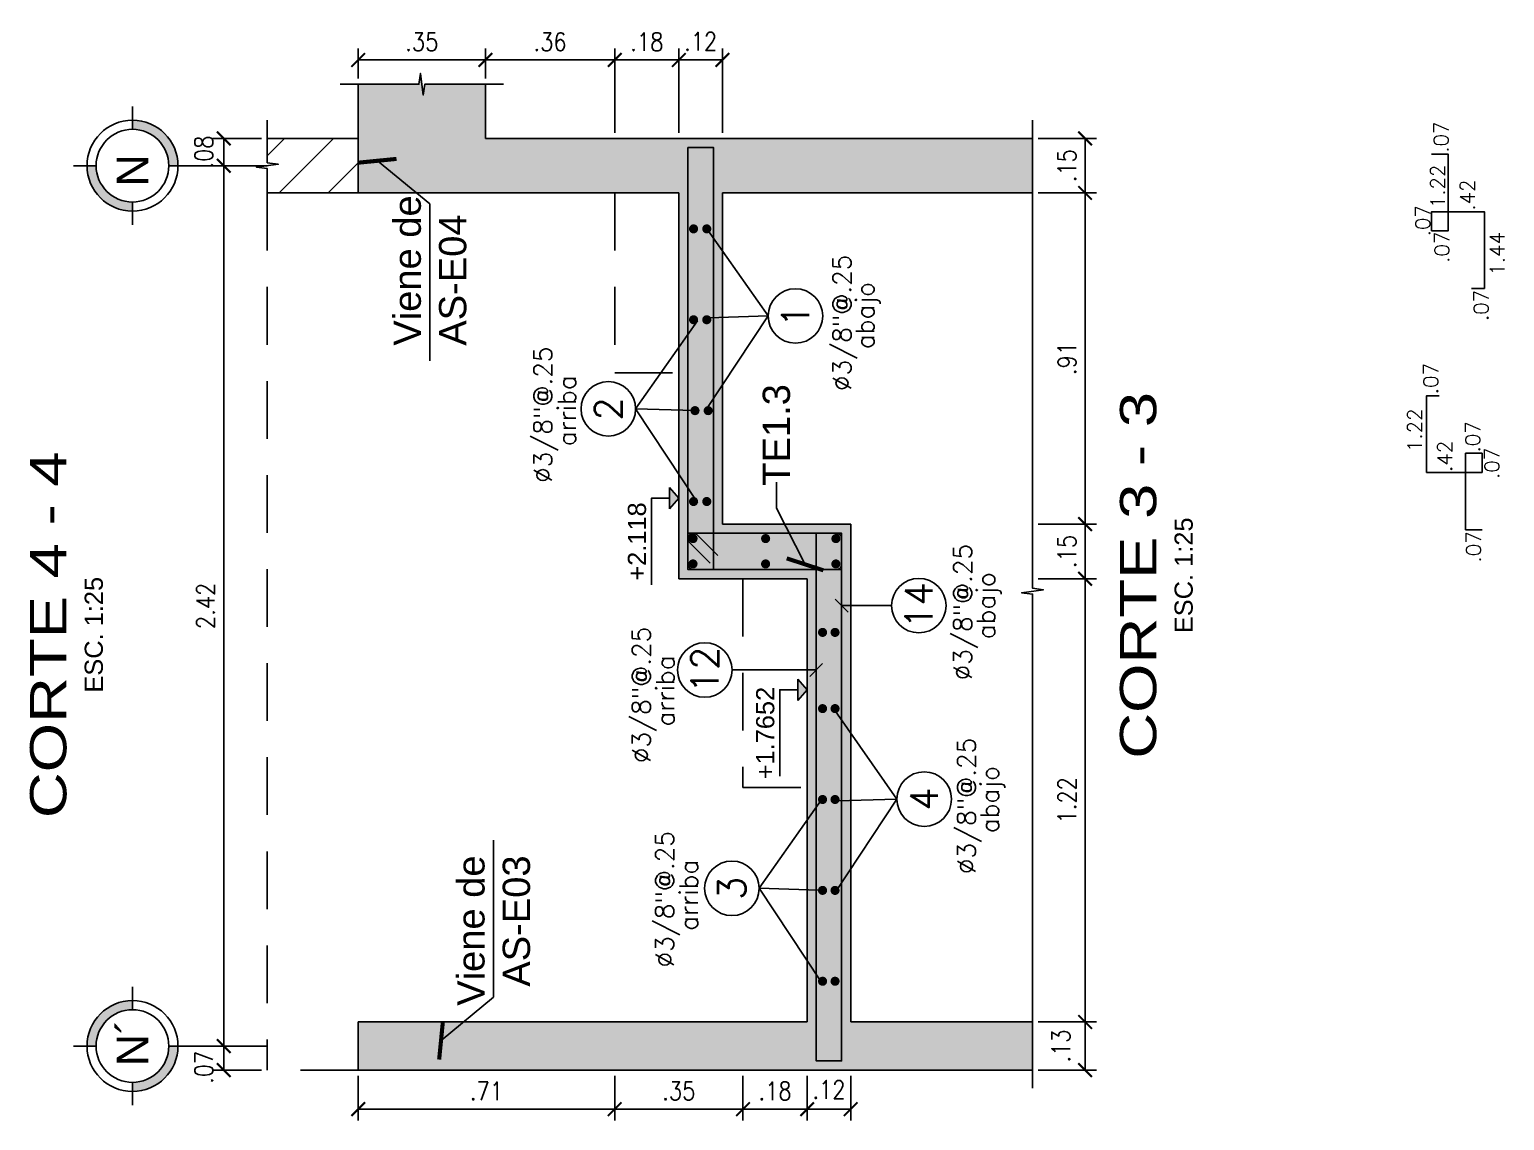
# Model space of a CAD drawing. Header units: millimetres. Extents: x -0.4 to 53.2, y 4.5 to 34.5.
# Drawn here: x 5.461 to 9.518, y 30.672 to 33.673 of the extents above; entities that cross this region are included whole.
import ezdxf
from ezdxf.enums import TextEntityAlignment as Align

# ---------------------------------------------------------------- set-up
doc = ezdxf.new("R2010")
doc.units = ezdxf.units.MM
doc.header["$LTSCALE"] = 0.05
doc.linetypes.add('DASHDOT2', pattern=[12.7, 6.35, -3.175, 0, -3.175])
doc.linetypes.add('HIDDEN2', pattern=[4.7625, 3.175, -1.5875])
for name, color, linetype in [('ACHURADO', 1, 'Continuous'), ('ACOTADO', 2, 'Continuous'), ('CANT_INVIS', 2, 'HIDDEN2'), ('CONT_CORTE', 4, 'Continuous'), ('EJES', 1, 'DASHDOT2'), ('TEXTO_REFUERZO', 3, 'Continuous'), ('TITULOS', 1, 'Continuous'), ('TXT_IND', 2, 'Continuous')]:
    doc.layers.add(name, color=color, linetype=linetype)
doc.styles.add('ACOTAMIENTOS', font='romans.shx', dxfattribs={"width": 0.85})
doc.styles.add('ARIAL', font='arial.ttf')
doc.styles.get("Standard").update_dxf_attribs({"font": 'romans.shx'})
doc.dimstyles.new('ACOTA_25', dxfattribs={"dimscale": 0.025, "dimtxt": 2, "dimasz": 1.5, "dimexe": 1.25, "dimexo": 0.625, "dimgap": 1, "dimtad": 1, "dimzin": 4, "dimdsep": 46, "dimtxsty": 'ACOTAMIENTOS', "dimblk1": 'ARCHTICK', "dimblk2": 'ARCHTICK', "dimsah": 1, "dimcen": 1.5, "dimclrd": 1, "dimclre": 1, "dimclrt": 256, "dimadec": 0, "dimazin": 0, "dimtfac": 1, "dimtofl": 0, "dimtmove": 2, "dimatfit": 3, "dimldrblk": 'ARCHTICK', "dimfxl": 0, "dimtolj": 1, "dimtzin": 0, "dimarcsym": 0})

# ---------------------------------------------------------------- blocks, each defined once
blk = doc.blocks.new('COTA25')
at = {"layer": 'TEXTO_REFUERZO', "color": 1}
blk.add_line((0, -0.0625), (0, 0.0625), dxfattribs=at)
at = {"layer": 'TEXTO_REFUERZO'}
blk.add_line((-0.0177, -0.0177), (0.0177, 0.0177), dxfattribs=at)
blk = doc.blocks.new('_ARCHTICK')
at = {"color": 0, "linetype": 'ByBlock', "const_width": 0.15}
blk.add_lwpolyline([(-0.5, -0.5), (0.5, 0.5)], dxfattribs=at)
blk = doc.blocks.new('*D323')
at = {"layer": 'ACOTADO', "color": 1, "lineweight": -2}
for p, q in [((8.236, 30.9428), (8.3962, 30.9428)), ((8.3649, 30.8103), (8.3649, 30.9428)), ((8.236, 30.8103), (8.3962, 30.8103))]:
    blk.add_line(p, q, dxfattribs=at)
at = {"layer": 'DEFPOINTS', "color": 0}
for p in [(8.2203, 30.9428), (8.3649, 30.9428), (8.2203, 30.8103)]:
    blk.add_point(p, dxfattribs=at)
at = {"layer": 'ACOTADO', "color": 1, "lineweight": -2, "xscale": 0.03750000000000001, "yscale": 0.03750000000000001, "zscale": 0.03750000000000001}
for p, rotation in [((8.3649, 30.9428), 90), ((8.3649, 30.8103), 270)]:
    blk.add_blockref('_ARCHTICK', p, dxfattribs=dict(at, rotation=rotation))
at = {"layer": 'ACOTADO', "insert": (8.2984, 30.8766), "char_height": 0.05, "attachment_point": 5, "rotation": 90, "style": 'ACOTAMIENTOS'}
blk.add_mtext('\\A1;.13', dxfattribs=at)
blk = doc.blocks.new('*D324')
at = {"layer": 'ACOTADO', "color": 1, "lineweight": -2}
for p, q in [((8.236, 32.1621), (8.3962, 32.1621)), ((8.3649, 30.9428), (8.3649, 32.1621)), ((8.236, 30.9428), (8.3962, 30.9428))]:
    blk.add_line(p, q, dxfattribs=at)
at = {"layer": 'DEFPOINTS', "color": 0}
for p in [(8.2203, 32.1621), (8.3649, 32.1621), (8.2203, 30.9428)]:
    blk.add_point(p, dxfattribs=at)
at = {"layer": 'ACOTADO', "color": 1, "lineweight": -2, "xscale": 0.03750000000000001, "yscale": 0.03750000000000001, "zscale": 0.03750000000000001}
for p, rotation in [((8.3649, 32.1621), 90), ((8.3649, 30.9428), 270)]:
    blk.add_blockref('_ARCHTICK', p, dxfattribs=dict(at, rotation=rotation))
at = {"layer": 'ACOTADO', "insert": (8.3149, 31.5525), "char_height": 0.05, "attachment_point": 5, "rotation": 90, "style": 'ACOTAMIENTOS'}
blk.add_mtext('\\A1;1.22', dxfattribs=at)
blk = doc.blocks.new('*D247')
at = {"layer": 'ACOTADO', "color": 1, "lineweight": -2}
for p, q in [((8.236, 32.3121), (8.3962, 32.3121)), ((8.3649, 32.1621), (8.3649, 32.3121)), ((8.236, 32.1621), (8.3962, 32.1621))]:
    blk.add_line(p, q, dxfattribs=at)
at = {"layer": 'DEFPOINTS', "color": 0}
for p in [(8.2203, 32.3121), (8.3649, 32.3121), (8.2203, 32.1621)]:
    blk.add_point(p, dxfattribs=at)
at = {"layer": 'ACOTADO', "color": 1, "lineweight": -2, "xscale": 0.03750000000000001, "yscale": 0.03750000000000001, "zscale": 0.03750000000000001}
for p, rotation in [((8.3649, 32.3121), 90), ((8.3649, 32.1621), 270)]:
    blk.add_blockref('_ARCHTICK', p, dxfattribs=dict(at, rotation=rotation))
at = {"layer": 'ACOTADO', "insert": (8.3149, 32.2371), "char_height": 0.05, "attachment_point": 5, "rotation": 90, "style": 'ACOTAMIENTOS'}
blk.add_mtext('\\A1;.15', dxfattribs=at)
blk = doc.blocks.new('*D325')
at = {"layer": 'ACOTADO', "color": 1, "lineweight": -2}
for p, q in [((8.236, 33.2234), (8.3962, 33.2234)), ((8.3649, 32.3121), (8.3649, 33.2234)), ((8.236, 32.3121), (8.3962, 32.3121))]:
    blk.add_line(p, q, dxfattribs=at)
at = {"layer": 'DEFPOINTS', "color": 0}
for p in [(8.2203, 33.2234), (8.3649, 33.2234), (8.2203, 32.3121)]:
    blk.add_point(p, dxfattribs=at)
at = {"layer": 'ACOTADO', "color": 1, "lineweight": -2, "xscale": 0.03750000000000001, "yscale": 0.03750000000000001, "zscale": 0.03750000000000001}
for p, rotation in [((8.3649, 33.2234), 90), ((8.3649, 32.3121), 270)]:
    blk.add_blockref('_ARCHTICK', p, dxfattribs=dict(at, rotation=rotation))
at = {"layer": 'ACOTADO', "insert": (8.3149, 32.7677), "char_height": 0.05, "attachment_point": 5, "rotation": 90, "style": 'ACOTAMIENTOS'}
blk.add_mtext('\\A1;.91', dxfattribs=at)
blk = doc.blocks.new('*D326')
at = {"layer": 'ACOTADO', "color": 1, "lineweight": -2}
for p, q in [((8.236, 33.3733), (8.3962, 33.3733)), ((8.3649, 33.2234), (8.3649, 33.3733)), ((8.236, 33.2234), (8.3962, 33.2234))]:
    blk.add_line(p, q, dxfattribs=at)
at = {"layer": 'DEFPOINTS', "color": 0}
for p in [(8.2203, 33.3733), (8.3649, 33.3733), (8.2203, 33.2234)]:
    blk.add_point(p, dxfattribs=at)
at = {"layer": 'ACOTADO', "color": 1, "lineweight": -2, "xscale": 0.03750000000000001, "yscale": 0.03750000000000001, "zscale": 0.03750000000000001}
for p, rotation in [((8.3649, 33.3733), 90), ((8.3649, 33.2234), 270)]:
    blk.add_blockref('_ARCHTICK', p, dxfattribs=dict(at, rotation=rotation))
at = {"layer": 'ACOTADO', "insert": (8.3149, 33.2983), "char_height": 0.05, "attachment_point": 5, "rotation": 90, "style": 'ACOTAMIENTOS'}
blk.add_mtext('\\A1;.15', dxfattribs=at)
blk = doc.blocks.new('*D327')
at = {"layer": 'ACOTADO', "color": 1, "lineweight": -2}
for p, q in [((6.3655, 30.7947), (6.3655, 30.6717)), ((7.0711, 30.7947), (7.0711, 30.6717)), ((6.3655, 30.703), (7.0711, 30.703))]:
    blk.add_line(p, q, dxfattribs=at)
at = {"layer": 'DEFPOINTS', "color": 0}
for p in [(6.3655, 30.8103), (7.0711, 30.8103), (7.0711, 30.703)]:
    blk.add_point(p, dxfattribs=at)
at = {"layer": 'ACOTADO', "color": 1, "lineweight": -2, "xscale": 0.03750000000000001, "yscale": 0.03750000000000001, "zscale": 0.03750000000000001, "rotation": 180}
blk.add_blockref('_ARCHTICK', (6.3655, 30.703), dxfattribs=at)
at = {"layer": 'ACOTADO', "color": 1, "lineweight": -2, "xscale": 0.03750000000000001, "yscale": 0.03750000000000001, "zscale": 0.03750000000000001}
blk.add_blockref('_ARCHTICK', (7.0711, 30.703), dxfattribs=at)
at = {"layer": 'ACOTADO', "insert": (6.7183, 30.753), "char_height": 0.05, "attachment_point": 5, "style": 'ACOTAMIENTOS'}
blk.add_mtext('\\A1;.71', dxfattribs=at)
blk = doc.blocks.new('*D248')
at = {"layer": 'ACOTADO', "color": 1, "lineweight": -2}
for p, q in [((7.0711, 30.7947), (7.0711, 30.6717)), ((7.4239, 30.7947), (7.4239, 30.6717)), ((7.0711, 30.703), (7.4239, 30.703))]:
    blk.add_line(p, q, dxfattribs=at)
at = {"layer": 'DEFPOINTS', "color": 0}
for p in [(7.0711, 30.8103), (7.4239, 30.8103), (7.4239, 30.703)]:
    blk.add_point(p, dxfattribs=at)
at = {"layer": 'ACOTADO', "color": 1, "lineweight": -2, "xscale": 0.03750000000000001, "yscale": 0.03750000000000001, "zscale": 0.03750000000000001, "rotation": 180}
blk.add_blockref('_ARCHTICK', (7.0711, 30.703), dxfattribs=at)
at = {"layer": 'ACOTADO', "color": 1, "lineweight": -2, "xscale": 0.03750000000000001, "yscale": 0.03750000000000001, "zscale": 0.03750000000000001}
blk.add_blockref('_ARCHTICK', (7.4239, 30.703), dxfattribs=at)
at = {"layer": 'ACOTADO', "insert": (7.2475, 30.753), "char_height": 0.05, "attachment_point": 5, "style": 'ACOTAMIENTOS'}
blk.add_mtext('\\A1;.35', dxfattribs=at)
blk = doc.blocks.new('*D249')
at = {"layer": 'ACOTADO', "color": 1, "lineweight": -2}
for p, q in [((7.4239, 30.7947), (7.4239, 30.6717)), ((7.6003, 30.7947), (7.6003, 30.6717)), ((7.4239, 30.703), (7.6003, 30.703))]:
    blk.add_line(p, q, dxfattribs=at)
at = {"layer": 'DEFPOINTS', "color": 0}
for p in [(7.4239, 30.8103), (7.6003, 30.8103), (7.6003, 30.703)]:
    blk.add_point(p, dxfattribs=at)
at = {"layer": 'ACOTADO', "color": 1, "lineweight": -2, "xscale": 0.03750000000000001, "yscale": 0.03750000000000001, "zscale": 0.03750000000000001, "rotation": 180}
blk.add_blockref('_ARCHTICK', (7.4239, 30.703), dxfattribs=at)
at = {"layer": 'ACOTADO', "color": 1, "lineweight": -2, "xscale": 0.03750000000000001, "yscale": 0.03750000000000001, "zscale": 0.03750000000000001}
blk.add_blockref('_ARCHTICK', (7.6003, 30.703), dxfattribs=at)
at = {"layer": 'ACOTADO', "insert": (7.5121, 30.753), "char_height": 0.05, "attachment_point": 5, "style": 'ACOTAMIENTOS'}
blk.add_mtext('\\A1;.18', dxfattribs=at)
blk = doc.blocks.new('*D250')
at = {"layer": 'ACOTADO', "color": 1, "lineweight": -2}
for p, q in [((7.6003, 30.7947), (7.6003, 30.6717)), ((7.7203, 30.7947), (7.7203, 30.6717)), ((7.6003, 30.703), (7.7203, 30.703))]:
    blk.add_line(p, q, dxfattribs=at)
at = {"layer": 'DEFPOINTS', "color": 0}
for p in [(7.6003, 30.8103), (7.7203, 30.8103), (7.7203, 30.703)]:
    blk.add_point(p, dxfattribs=at)
at = {"layer": 'ACOTADO', "color": 1, "lineweight": -2, "xscale": 0.03750000000000001, "yscale": 0.03750000000000001, "zscale": 0.03750000000000001, "rotation": 180}
blk.add_blockref('_ARCHTICK', (7.6003, 30.703), dxfattribs=at)
at = {"layer": 'ACOTADO', "color": 1, "lineweight": -2, "xscale": 0.03750000000000001, "yscale": 0.03750000000000001, "zscale": 0.03750000000000001}
blk.add_blockref('_ARCHTICK', (7.7203, 30.703), dxfattribs=at)
at = {"layer": 'ACOTADO', "insert": (7.6603, 30.7568), "char_height": 0.05, "attachment_point": 5, "style": 'ACOTAMIENTOS'}
blk.add_mtext('\\A1;.12', dxfattribs=at)
blk = doc.blocks.new('*D328')
at = {"layer": 'ACOTADO', "color": 1, "lineweight": -2}
for p, q in [((6.3655, 33.5379), (6.3655, 33.6203)), ((6.7155, 33.5379), (6.7155, 33.6203)), ((6.3655, 33.5891), (6.7155, 33.5891))]:
    blk.add_line(p, q, dxfattribs=at)
at = {"layer": 'DEFPOINTS', "color": 0}
for p in [(6.7155, 33.5891), (6.3655, 33.5223), (6.7155, 33.5223)]:
    blk.add_point(p, dxfattribs=at)
at = {"layer": 'ACOTADO', "color": 1, "lineweight": -2, "xscale": 0.03750000000000001, "yscale": 0.03750000000000001, "zscale": 0.03750000000000001, "rotation": 180}
blk.add_blockref('_ARCHTICK', (6.3655, 33.5891), dxfattribs=at)
at = {"layer": 'ACOTADO', "color": 1, "lineweight": -2, "xscale": 0.03750000000000001, "yscale": 0.03750000000000001, "zscale": 0.03750000000000001}
blk.add_blockref('_ARCHTICK', (6.7155, 33.5891), dxfattribs=at)
at = {"layer": 'ACOTADO', "insert": (6.5405, 33.6391), "char_height": 0.05, "attachment_point": 5, "style": 'ACOTAMIENTOS'}
blk.add_mtext('\\A1;.35', dxfattribs=at)
blk = doc.blocks.new('*D329')
at = {"layer": 'ACOTADO', "color": 1, "lineweight": -2}
for p, q in [((6.7155, 33.5379), (6.7155, 33.6203)), ((7.0711, 33.3889), (7.0711, 33.6203)), ((6.7155, 33.5891), (7.0711, 33.5891))]:
    blk.add_line(p, q, dxfattribs=at)
at = {"layer": 'DEFPOINTS', "color": 0}
for p in [(7.0711, 33.5891), (6.7155, 33.5223), (7.0711, 33.3733)]:
    blk.add_point(p, dxfattribs=at)
at = {"layer": 'ACOTADO', "color": 1, "lineweight": -2, "xscale": 0.03750000000000001, "yscale": 0.03750000000000001, "zscale": 0.03750000000000001, "rotation": 180}
blk.add_blockref('_ARCHTICK', (6.7155, 33.5891), dxfattribs=at)
at = {"layer": 'ACOTADO', "color": 1, "lineweight": -2, "xscale": 0.03750000000000001, "yscale": 0.03750000000000001, "zscale": 0.03750000000000001}
blk.add_blockref('_ARCHTICK', (7.0711, 33.5891), dxfattribs=at)
at = {"layer": 'ACOTADO', "insert": (6.8933, 33.6391), "char_height": 0.05, "attachment_point": 5, "style": 'ACOTAMIENTOS'}
blk.add_mtext('\\A1;.36', dxfattribs=at)
blk = doc.blocks.new('*D251')
at = {"layer": 'ACOTADO', "color": 1, "lineweight": -2}
for p, q in [((7.0711, 33.3889), (7.0711, 33.6203)), ((7.2475, 33.3889), (7.2475, 33.6203)), ((7.0711, 33.5891), (7.2475, 33.5891))]:
    blk.add_line(p, q, dxfattribs=at)
at = {"layer": 'DEFPOINTS', "color": 0}
for p in [(7.2475, 33.5891), (7.0711, 33.3733), (7.2475, 33.3733)]:
    blk.add_point(p, dxfattribs=at)
at = {"layer": 'ACOTADO', "color": 1, "lineweight": -2, "xscale": 0.03750000000000001, "yscale": 0.03750000000000001, "zscale": 0.03750000000000001, "rotation": 180}
blk.add_blockref('_ARCHTICK', (7.0711, 33.5891), dxfattribs=at)
at = {"layer": 'ACOTADO', "color": 1, "lineweight": -2, "xscale": 0.03750000000000001, "yscale": 0.03750000000000001, "zscale": 0.03750000000000001}
blk.add_blockref('_ARCHTICK', (7.2475, 33.5891), dxfattribs=at)
at = {"layer": 'ACOTADO', "insert": (7.1593, 33.6391), "char_height": 0.05, "attachment_point": 5, "style": 'ACOTAMIENTOS'}
blk.add_mtext('\\A1;.18', dxfattribs=at)
blk = doc.blocks.new('*D330')
at = {"layer": 'ACOTADO', "color": 1, "lineweight": -2}
for p, q in [((7.2475, 33.3889), (7.2475, 33.6203)), ((7.3675, 33.3889), (7.3675, 33.6203)), ((7.2475, 33.5891), (7.3675, 33.5891))]:
    blk.add_line(p, q, dxfattribs=at)
at = {"layer": 'DEFPOINTS', "color": 0}
for p in [(7.3675, 33.5891), (7.2475, 33.3733), (7.3675, 33.3733)]:
    blk.add_point(p, dxfattribs=at)
at = {"layer": 'ACOTADO', "color": 1, "lineweight": -2, "xscale": 0.03750000000000001, "yscale": 0.03750000000000001, "zscale": 0.03750000000000001, "rotation": 180}
blk.add_blockref('_ARCHTICK', (7.2475, 33.5891), dxfattribs=at)
at = {"layer": 'ACOTADO', "color": 1, "lineweight": -2, "xscale": 0.03750000000000001, "yscale": 0.03750000000000001, "zscale": 0.03750000000000001}
blk.add_blockref('_ARCHTICK', (7.3675, 33.5891), dxfattribs=at)
at = {"layer": 'ACOTADO', "insert": (7.3075, 33.6401), "char_height": 0.05, "attachment_point": 5, "style": 'ACOTAMIENTOS'}
blk.add_mtext('\\A1;.12', dxfattribs=at)
blk = doc.blocks.new('EJE')
at = {"layer": 'EJES', "linetype": 'Continuous'}
for points in [[(-0.25, 0), (-0.2, 0, -0.414214), (0, 0.2), (0, 0.25, 0.414214)], [(0.25, 0), (0.2, 0, -0.414214), (0, -0.2), (0, -0.25, 0.414214)]]:
    blk.add_hatch(color=256, dxfattribs=at).paths.add_polyline_path(points)
at = {"layer": 'EJES', "color": 1, "linetype": 'Continuous'}
for p, q in [((0, 0.2), (0, 0.325)), ((-0.2, 0), (-0.325, 0)), ((0.325, 0), (0.2, 0)), ((0, -0.325), (0, -0.2))]:
    blk.add_line(p, q, dxfattribs=at)
at = {"layer": 'EJES', "color": 3, "linetype": 'Continuous'}
for radius in [0.25, 0.2]:
    blk.add_circle((0, 0), radius, dxfattribs=at)
at = {"layer": 'EJES', "color": 4, "linetype": 'Continuous', "style": 'ARIAL'}
blk.add_attdef('EJE', text='', height=0.175, dxfattribs=at).set_placement((0, 0), align=Align.MIDDLE_CENTER)
blk = doc.blocks.new('*D331')
at = {"layer": 'ACOTADO', "color": 1, "lineweight": -2}
for p, q in [((6.0999, 30.8766), (5.9645, 30.8766)), ((5.9957, 30.8103), (5.9957, 30.8766)), ((6.0999, 30.8103), (5.9645, 30.8103))]:
    blk.add_line(p, q, dxfattribs=at)
at = {"layer": 'DEFPOINTS', "color": 0}
for p in [(5.9957, 30.8766), (6.1155, 30.8766), (6.1155, 30.8103)]:
    blk.add_point(p, dxfattribs=at)
at = {"layer": 'ACOTADO', "color": 1, "lineweight": -2, "xscale": 0.03750000000000001, "yscale": 0.03750000000000001, "zscale": 0.03750000000000001}
for p, rotation in [((5.9957, 30.8766), 90), ((5.9957, 30.8103), 270)]:
    blk.add_blockref('_ARCHTICK', p, dxfattribs=dict(at, rotation=rotation))
at = {"layer": 'ACOTADO', "insert": (5.941, 30.818), "char_height": 0.05, "attachment_point": 5, "rotation": 90, "style": 'ACOTAMIENTOS'}
blk.add_mtext('\\A1;.07', dxfattribs=at)
blk = doc.blocks.new('*D332')
at = {"layer": 'ACOTADO', "color": 1, "lineweight": -2}
for p, q in [((6.0999, 33.3733), (5.9645, 33.3733)), ((5.9957, 33.3733), (5.9957, 33.2983)), ((6.0999, 33.2983), (5.9645, 33.2983))]:
    blk.add_line(p, q, dxfattribs=at)
at = {"layer": 'DEFPOINTS', "color": 0}
for p in [(6.1155, 33.3733), (5.9957, 33.2983), (6.1155, 33.2983)]:
    blk.add_point(p, dxfattribs=at)
at = {"layer": 'ACOTADO', "color": 1, "lineweight": -2, "xscale": 0.03750000000000001, "yscale": 0.03750000000000001, "zscale": 0.03750000000000001}
for p, rotation in [((5.9957, 33.3733), 90), ((5.9957, 33.2983), 270)]:
    blk.add_blockref('_ARCHTICK', p, dxfattribs=dict(at, rotation=rotation))
at = {"layer": 'ACOTADO', "insert": (5.941, 33.3358), "char_height": 0.05, "attachment_point": 5, "rotation": 90, "style": 'ACOTAMIENTOS'}
blk.add_mtext('\\A1;.08', dxfattribs=at)
blk = doc.blocks.new('*D333')
at = {"layer": 'ACOTADO', "color": 1, "lineweight": -2}
for p, q in [((6.0999, 33.2983), (5.9645, 33.2983)), ((5.9957, 33.2983), (5.9957, 30.8766)), ((6.0999, 30.8766), (5.9645, 30.8766))]:
    blk.add_line(p, q, dxfattribs=at)
at = {"layer": 'DEFPOINTS', "color": 0}
for p in [(6.1155, 33.2983), (5.9957, 30.8766), (6.1155, 30.8766)]:
    blk.add_point(p, dxfattribs=at)
at = {"layer": 'ACOTADO', "color": 1, "lineweight": -2, "xscale": 0.03750000000000001, "yscale": 0.03750000000000001, "zscale": 0.03750000000000001}
for p, rotation in [((5.9957, 33.2983), 90), ((5.9957, 30.8766), 270)]:
    blk.add_blockref('_ARCHTICK', p, dxfattribs=dict(at, rotation=rotation))
at = {"layer": 'ACOTADO', "insert": (5.9457, 32.0874), "char_height": 0.05, "attachment_point": 5, "rotation": 90, "style": 'ACOTAMIENTOS'}
blk.add_mtext('\\A1;2.42', dxfattribs=at)
blk = doc.blocks.new('Titulos')
at = {"layer": 'TITULOS', "color": 1, "style": 'ARIAL', "width": 1.25}
blk.add_attdef('TITULO_1', text='', height=0.2, dxfattribs=at).set_placement((0, 0.25), align=Align.MIDDLE_CENTER)
at = {"layer": 'TITULOS', "style": 'ARIAL', "width": 1.25}
blk.add_attdef('TITULO_2', text='', height=0.2, dxfattribs=at).set_placement((0, 0), align=Align.MIDDLE_CENTER)
at = {"layer": 'TITULOS', "color": 2, "width": 1.25}
for tag, p in [('ESCALA_1', (0, -0.2505)), ('ESCALA_2', (0, -0.4083))]:
    blk.add_attdef(tag, text='', height=0.1, dxfattribs=at).set_placement(p, align=Align.MIDDLE_CENTER)
blk = doc.blocks.new('Nivel-elev')
at = {"layer": 'TXT_IND'}
blk.add_hatch(color=1, dxfattribs=at).paths.add_polyline_path([(-0.0585, 0.0506), (0.0585, 0.0506), (0, 0)])
for p, q in [((0, 0), (-0.0585, 0.0506)), ((-0.0585, 0.0506), (0.0585, 0.0506)), ((0.0585, 0.0506), (0, 0))]:
    blk.add_line(p, q, dxfattribs=at)
blk.add_lwpolyline([(-0.4759, 0.1507), (0, 0.1507), (0, 0.0506)], dxfattribs=at)
blk.add_attdef('+2.85', (-0.4759, 0.1706), '', height=0.0975, dxfattribs=at)

msp = doc.modelspace()

# ---------------------------------------------------------------- hatches: boundary and pattern name
at = {"layer": 'ACHURADO', "ltscale": 0.2}
h = msp.add_hatch(color=254, dxfattribs=at)
h.dxf.hatch_style = 1
h.paths.add_polyline_path([(8.2203, 33.3733), (6.7155, 33.3733), (6.7155, 33.5223), (6.5485, 33.5223), (6.5445, 33.4923), (6.5365, 33.5523), (6.5325, 33.5223), (6.3655, 33.5223), (6.3655, 33.2234), (7.2475, 33.2234), (7.2475, 32.1621), (7.6003, 32.1621), (7.6003, 30.9428), (6.3655, 30.9428), (6.3655, 30.8103), (8.2203, 30.8103), (8.2203, 30.9428), (7.7203, 30.9428), (7.7203, 32.3121), (7.3675, 32.3121), (7.3675, 33.2234), (8.2203, 33.2234)])
h = msp.add_hatch(dxfattribs=at)
h.set_pattern_fill('ANSI31', color=256, scale=0.03)
h.paths.add_polyline_path([(6.3655, 33.3733), (6.1155, 33.3733), (6.1155, 33.3063), (6.1455, 33.3023), (6.0855, 33.2943), (6.1155, 33.2903), (6.1155, 33.2234), (6.3655, 33.2234)])

# ---------------------------------------------------------------- linework, layer by layer
at = {"layer": 'CANT_INVIS'}
msp.add_line((7.2475, 32.1621), (7.4239, 32.1621), dxfattribs=at)
at = {"layer": 'CANT_INVIS', "color": 6}
for p, q in [((7.4239, 32.1621), (7.4239, 31.5874)), ((7.4239, 31.5874), (7.6003, 31.5874))]:
    msp.add_line(p, q, dxfattribs=at)
for points in [[(6.1155, 33.2234), (6.1155, 30.8103)], [(7.0711, 33.2234), (7.0711, 32.7288), (7.2475, 32.7288)], [(6.3655, 30.8103), (6.1155, 30.8103)]]:
    msp.add_lwpolyline(points, dxfattribs=at)
at = {"layer": 'CANT_INVIS', "color": 2}
msp.add_lwpolyline([(7.2725, 32.2721), (7.2725, 32.2022, 0.414214), (7.2875, 32.1872), (7.6803, 32.1872, 0.414214), (7.6953, 32.2022), (7.6953, 32.2721, 0.414214), (7.6803, 32.2871), (7.2875, 32.2871, 0.414214)], format="xyb", close=True, dxfattribs=at)
msp.add_lwpolyline([(7.3548, 32.2261), (7.2982, 32.2827, 1), (7.277, 32.2615), (7.3336, 32.2049)], format="xyb", dxfattribs=at)
at = {"layer": 'CANT_INVIS', "color": 2, "const_width": 0.0125}
for points in [[(7.2865, 32.2662, -1), (7.2865, 32.2787, -1)], [(7.4862, 32.2662, -1), (7.4862, 32.2787, -1)], [(7.6795, 32.2662, -1), (7.6795, 32.2787, -1)], [(7.2864, 32.1965, -1), (7.2864, 32.209, -1)], [(7.4861, 32.1965, -1), (7.4861, 32.209, -1)], [(7.6794, 32.1965, -1), (7.6794, 32.209, -1)]]:
    msp.add_lwpolyline(points, format="xyb", close=True, dxfattribs=at)
at = {"layer": 'CONT_CORTE'}
for p, q in [((6.3655, 33.2234), (6.3655, 33.5223)), ((6.7155, 33.5223), (6.7155, 33.3728)), ((6.1155, 33.3733), (6.3655, 33.3733)), ((6.7155, 33.3733), (8.2203, 33.3733)), ((6.1155, 33.2234), (6.3655, 33.2234)), ((6.3655, 33.2234), (7.2475, 33.2234)), ((7.3675, 33.2234), (7.3675, 32.3121)), ((7.3675, 33.2234), (8.2203, 33.2234)), ((7.7203, 32.3121), (7.3675, 32.3121)), ((7.7203, 32.3121), (7.7203, 30.9428)), ((7.6003, 32.1621), (7.2475, 32.1621)), ((7.6003, 32.1621), (7.6003, 30.9428)), ((6.3655, 30.9428), (7.6003, 30.9428)), ((6.3655, 30.8103), (6.3655, 30.9428)), ((7.7203, 30.9428), (8.2203, 30.9428)), ((6.3655, 30.8103), (8.2203, 30.8103))]:
    msp.add_line(p, q, dxfattribs=at)
at = {"layer": 'CONT_CORTE', "color": 1}
for points in [[(6.3155, 33.5223), (6.5325, 33.5223), (6.5365, 33.5523), (6.5445, 33.4923), (6.5485, 33.5223), (6.7655, 33.5223)], [(6.1155, 33.4233), (6.1155, 33.3063), (6.1455, 33.3023), (6.0855, 33.2943), (6.1155, 33.2903), (6.1155, 33.1734)], [(8.2203, 33.4233), (8.2203, 32.1357), (8.2503, 32.1317), (8.1903, 32.1237), (8.2203, 32.1197), (8.2203, 30.7603)]]:
    msp.add_lwpolyline(points, dxfattribs=at)
at = {"layer": 'CONT_CORTE'}
msp.add_lwpolyline([(7.2475, 33.2234), (7.2475, 32.1621)], dxfattribs=at)
at = {"layer": 'EJES'}
for p, q in [((5.9072, 33.2983), (6.1155, 33.2983)), ((5.9072, 30.8766), (6.1155, 30.8766))]:
    msp.add_line(p, q, dxfattribs=at)
at = {"layer": 'TEXTO_REFUERZO', "color": 1}
for p, q in [((7.4931, 32.8849), (7.3227, 33.1275)), ((7.1286, 32.6293), (7.299, 32.8719)), ((7.4931, 32.8849), (7.3227, 32.6275)), ((7.3298, 32.8801), (7.4931, 32.8849)), ((7.2919, 32.6245), (7.1286, 32.6293)), ((7.1286, 32.6293), (7.299, 32.3719)), ((7.6953, 32.0881), (7.8326, 32.0881)), ((7.6253, 31.911), (7.3938, 31.911)), ((7.8475, 31.5559), (7.6771, 31.7985)), ((7.4685, 31.3104), (7.6389, 31.553)), ((7.8475, 31.5559), (7.6771, 31.2985)), ((7.6842, 31.5511), (7.8475, 31.5559)), ((7.6318, 31.3056), (7.4685, 31.3104)), ((7.4685, 31.3104), (7.6389, 31.053))]:
    msp.add_line(p, q, dxfattribs=at)
at = {"layer": 'TEXTO_REFUERZO', "color": 5}
for points in [[(7.2725, 33.3483), (7.3425, 33.3483), (7.3425, 32.1872), (7.2725, 32.1872), (7.2725, 32.2871), (7.6953, 32.2871), (7.6953, 30.8355), (7.6253, 30.8355)], [(9.3181, 33.3297), (9.3636, 33.3297), (9.3635, 33.1717)], [(9.3636, 33.1717), (9.3636, 33.1192), (9.3181, 33.1192), (9.3181, 33.1717), (9.4631, 33.1717), (9.4631, 33.1192), (9.4631, 32.9607), (9.4281, 32.9607)]]:
    msp.add_lwpolyline(points, dxfattribs=at)
at = {"layer": 'TEXTO_REFUERZO', "color": 6}
for points in [[(7.6253, 32.2871), (7.6953, 32.2871), (7.6953, 32.1871), (7.2725, 32.1871), (7.2725, 33.3483)], [(9.4113, 32.4546), (9.4113, 32.5071), (9.4569, 32.5071), (9.4569, 32.4546), (9.304, 32.4546), (9.304, 32.5071), (9.304, 32.6656), (9.339, 32.6656)], [(9.457, 32.2966), (9.4114, 32.2966), (9.4114, 32.4546)], [(7.6953, 32.2871), (7.6253, 32.2871), (7.6253, 30.8355), (7.6953, 30.8355)]]:
    msp.add_lwpolyline(points, dxfattribs=at)
at = {"layer": 'TEXTO_REFUERZO', "color": 1, "const_width": 0.0125}
for points in [[(7.288, 33.1182, -1), (7.288, 33.1307, -1)], [(7.3243, 33.1182, -1), (7.3243, 33.1307, -1)], [(7.288, 32.8682, -1), (7.288, 32.8807, -1)], [(7.3243, 32.8682, -1), (7.3243, 32.8807, -1)], [(7.2919, 32.6182, -1), (7.2919, 32.6307, -1)], [(7.3282, 32.6182, -1), (7.3282, 32.6307, -1)], [(7.288, 32.3682, -1), (7.288, 32.3807, -1)], [(7.3243, 32.3682, -1), (7.3243, 32.3807, -1)], [(7.6428, 32.0082, -1), (7.6428, 32.0207, -1)], [(7.6771, 32.0082, -1), (7.6771, 32.0207, -1)], [(7.6428, 31.7985, -1), (7.6428, 31.811, -1)], [(7.6771, 31.7985, -1), (7.6771, 31.811, -1)], [(7.6428, 31.5485, -1), (7.6428, 31.561, -1)], [(7.6771, 31.5485, -1), (7.6771, 31.561, -1)], [(7.6428, 31.2985, -1), (7.6428, 31.311, -1)], [(7.6771, 31.2985, -1), (7.6771, 31.311, -1)], [(7.6428, 31.0485, -1), (7.6428, 31.061, -1)], [(7.6771, 31.0485, -1), (7.6771, 31.061, -1)]]:
    msp.add_lwpolyline(points, format="xyb", close=True, dxfattribs=at)
at = {"layer": 'TEXTO_REFUERZO', "color": 3}
for centre in [(7.5681, 32.8849), (7.9076, 32.0881), (7.9225, 31.5559)]:
    msp.add_circle(centre, 0.075, dxfattribs=at)
at = {"layer": 'TEXTO_REFUERZO', "color": 6}
for centre in [(7.0536, 32.6293), (7.3188, 31.911), (7.3935, 31.3104)]:
    msp.add_circle(centre, 0.075, dxfattribs=at)

# ---------------------------------------------------------------- block references
at = {"layer": 'ACHURADO', "xscale": -1}
msp.add_blockref('COTA25', (7.6953, 32.0881), dxfattribs=at)
at = {"layer": 'ACHURADO'}
msp.add_blockref('COTA25', (7.6253, 31.911), dxfattribs=at)
at = {"layer": 'EJES'}
ref = msp.add_blockref('EJE', (5.7447, 33.2983), dxfattribs=dict(at, xscale=0.5, yscale=0.5, zscale=0.5, rotation=90.00000000000001))
ref.add_attrib('EJE', 'N', dxfattribs={"color": 4, "linetype": 'Continuous', "height": 0.0875, "rotation": 90, "style": 'ARIAL'}).set_placement((5.7447, 33.2852), align=Align.MIDDLE_CENTER)
ref = msp.add_blockref('EJE', (5.7447, 30.8766), dxfattribs=dict(at, xscale=-0.5, yscale=0.5, zscale=0.5, rotation=90))
ref.add_attrib('EJE', 'N´', dxfattribs={"color": 4, "linetype": 'Continuous', "height": 0.0875, "rotation": 90, "style": 'ARIAL'}).set_placement((5.7447, 30.8857), align=Align.MIDDLE_CENTER)
at = {"layer": 'TITULOS'}
ref = msp.add_blockref('Titulos', (8.5108, 32.1714), dxfattribs=dict(at, xscale=0.5, yscale=0.5, zscale=0.5, rotation=90))
ref.add_attrib('TITULO_2', 'CORTE 3 - 3', dxfattribs={"height": 0.1, "rotation": 90, "style": 'ARIAL', "width": 1.25}).set_placement((8.5108, 32.1714), align=Align.MIDDLE_CENTER)
ref.add_attrib('ESCALA_1', 'ESC. 1:25', dxfattribs={"color": 2, "height": 0.05, "rotation": 90, "style": 'ARIAL'}).set_placement((8.636, 32.1714), align=Align.MIDDLE_CENTER)
ref = msp.add_blockref('Titulos', (5.5129, 32.008), dxfattribs=dict(at, xscale=0.5, yscale=0.5, zscale=0.5, rotation=90))
ref.add_attrib('TITULO_2', 'CORTE 4 - 4', dxfattribs={"height": 0.1, "rotation": 90, "style": 'ARIAL', "width": 1.25}).set_placement((5.5129, 32.008), align=Align.MIDDLE_CENTER)
ref.add_attrib('ESCALA_1', 'ESC. 1:25', dxfattribs={"color": 2, "height": 0.05, "rotation": 90, "style": 'ARIAL'}).set_placement((5.6382, 32.008), align=Align.MIDDLE_CENTER)
at = {"layer": 'TXT_IND'}
ref = msp.add_blockref('Nivel-elev', (7.2475, 32.3834), dxfattribs=dict(at, xscale=0.5, yscale=0.5, zscale=0.5, rotation=90))
ref.add_attrib('+2.85', '+2.118', dxfattribs={"height": 0.05, "rotation": 90, "style": 'ARIAL'}).set_placement((7.1722, 32.2644), align=Align.BOTTOM_CENTER)
ref = msp.add_blockref('Nivel-elev', (7.6003, 31.8565), dxfattribs=dict(at, xscale=0.5, yscale=0.5, zscale=0.5, rotation=90))
ref.add_attrib('+2.85', '+1.7652', dxfattribs={"height": 0.05, "rotation": 90, "style": 'ARIAL'}).set_placement((7.525, 31.7375), align=Align.BOTTOM_CENTER)

# ---------------------------------------------------------------- texts
at = {"layer": 'TEXTO_REFUERZO', "color": 2}
for s, p in [('.07', (9.3762, 33.3767)), ('1.22', (9.3666, 33.2412)), ('.42', (9.4486, 33.2173)), ('.07', (9.3258, 33.1469)), ('.07', (9.3784, 33.074)), ('1.44', (9.5305, 33.0559)), ('.07', (9.4861, 32.9137)), ('.07', (9.3477, 32.7126)), ('1.22', (9.3033, 32.5704)), ('.07', (9.4632, 32.5523)), ('.42', (9.3861, 32.4987)), ('.07', (9.5159, 32.4794)), ('.07', (9.4654, 32.2496))]:
    msp.add_text(s, height=0.04, rotation=90, dxfattribs=at).set_placement(p, align=Align.BOTTOM_CENTER)
for s, p in [('%%C3/8"@.25', (7.6962, 32.6784)), ('abajo', (7.7596, 32.7939)), ('%%C3/8"@.25', (6.8735, 32.4257)), ('arriba', (6.9392, 32.5267)), ('%%C3/8"@.25', (8.0283, 31.8827)), ('abajo', (8.092, 31.9956)), ('%%C3/8"@.25', (7.1443, 31.6549)), ('arriba', (7.2099, 31.7558)), ('%%C3/8"@.25', (8.0387, 31.3494)), ('abajo', (8.1024, 31.4623)), ('%%C3/8"@.25', (7.2087, 31.0928)), ('arriba', (7.2744, 31.1938))]:
    msp.add_text(s, height=0.05, rotation=90, dxfattribs=at).set_placement(p, align=Align.MIDDLE_LEFT)
at = {"layer": 'TEXTO_REFUERZO', "color": 3}
for s, p in [('1', (7.5681, 32.8849)), ('14', (7.9076, 32.0881)), ('4', (7.9225, 31.5559))]:
    msp.add_text(s, height=0.075, rotation=90, dxfattribs=at).set_placement(p, align=Align.MIDDLE_CENTER)
at = {"layer": 'TEXTO_REFUERZO', "color": 6}
for s, p in [('2', (7.0536, 32.6293)), ('12', (7.3188, 31.911)), ('3', (7.3935, 31.3104))]:
    msp.add_text(s, height=0.075, rotation=90, dxfattribs=at).set_placement(p, align=Align.MIDDLE_CENTER)
at = {"layer": 'TXT_IND', "color": 4, "char_height": 0.075, "rotation": 90, "style": 'ARIAL'}
for s, insert, attachment_point in [('Viene de \\PAS-E04', (6.5634, 32.8031), 4), ('TE1.3', (7.5162, 32.4178), 4), ('Viene de \\PAS-E03', (6.7386, 31.4009), 6)]:
    msp.add_mtext(s, dxfattribs=dict(at, insert=insert, attachment_point=attachment_point))

# ---------------------------------------------------------------- dimensions: what is measured, and where the dimension line sits
at = {"layer": 'ACOTADO'}
for p1, p2, distance, picture, middle in [((6.3655, 33.5223), (6.7155, 33.5223), 0.0668, '*D328', (6.5405, 33.6391)), ((6.3655, 30.8103), (7.0711, 30.8103), -0.1073, '*D327', (6.7183, 30.753))]:
    dim = msp.add_aligned_dim(p1=p1, p2=p2, distance=distance, dimstyle='ACOTA_25', dxfattribs=at)
    dim.commit()
    dim.dimension.update_dxf_attribs({"geometry": picture, "text_midpoint": middle})
for base, p1, p2, angle, picture, middle in [((7.0711, 33.5891), (6.7155, 33.5223), (7.0711, 33.3733), 180, '*D329', (6.8933, 33.6391)), ((7.2475, 33.5891), (7.0711, 33.3733), (7.2475, 33.3733), 180, '*D251', (7.1593, 33.6391)), ((8.3649, 33.3733), (8.2203, 33.2234), (8.2203, 33.3733), 270, '*D326', (8.3149, 33.2983)), ((5.9957, 30.8766), (6.1155, 33.2983), (6.1155, 30.8766), 90, '*D333', (5.9457, 32.0874)), ((8.3649, 33.2234), (8.2203, 32.3121), (8.2203, 33.2234), 270, '*D325', (8.3149, 32.7677)), ((8.3649, 32.3121), (8.2203, 32.1621), (8.2203, 32.3121), 270, '*D247', (8.3149, 32.2371)), ((8.3649, 32.1621), (8.2203, 30.9428), (8.2203, 32.1621), 270, '*D324', (8.3149, 31.5525)), ((7.4239, 30.703), (7.0711, 30.8103), (7.4239, 30.8103), 180, '*D248', (7.2475, 30.753)), ((7.6003, 30.703), (7.4239, 30.8103), (7.6003, 30.8103), 180, '*D249', (7.5121, 30.753))]:
    dim = msp.add_linear_dim(base=base, p1=p1, p2=p2, angle=angle, dimstyle='ACOTA_25', dxfattribs=at)
    dim.commit()
    dim.dimension.update_dxf_attribs({"geometry": picture, "text_midpoint": middle})
for base, p1, p2, angle, picture, middle, dimtype in [((7.3675, 33.5891), (7.2475, 33.3733), (7.3675, 33.3733), 180, '*D330', (7.3075, 33.6401), 160), ((5.9957172443, 33.2982541063), (6.115547205, 33.3732541063), (6.115547205, 33.2982541063), 270, '*D332', (5.9410376521, 33.3357541063), 161), ((8.3649, 30.9428), (8.2203, 30.8103), (8.2203, 30.9428), 90, '*D323', (8.2984, 30.8766), 161), ((5.9957, 30.8766), (6.1155, 30.8103), (6.1155, 30.8766), 90, '*D331', (5.941, 30.818), 161), ((7.7203, 30.703), (7.6003, 30.8103), (7.7203, 30.8103), 180, '*D250', (7.6603, 30.7568), 160)]:
    dim = msp.add_linear_dim(base=base, p1=p1, p2=p2, angle=angle, dimstyle='ACOTA_25', dxfattribs=at)
    dim.commit()
    dim.dimension.update_dxf_attribs({"geometry": picture, "text_midpoint": middle, "dimtype": dimtype})

# ---------------------------------------------------------------- leaders
at = {"layer": 'TXT_IND'}
for points in [[(6.4182, 33.3117), (6.5625, 33.1934), (6.5625, 32.7612)], [(6.5934, 30.8922), (6.7377, 31.0106), (6.7377, 31.4427)]]:
    msp.add_leader(points, dimstyle='ACOTA_25', override={"dimasz": 3, "dimgap": 1, "dimtad": 0}, dxfattribs=at)
at = {"layer": 'TXT_IND', "annotation_type": 0, "has_hookline": 1, "hookline_direction": 0, "text_width": 0.2723, "horizontal_direction": (0, 1, 0)}
msp.add_leader([(7.5947, 32.2016), (7.5162, 32.356), (7.5162, 32.428)], dimstyle='ACOTA_25', override={"dimasz": 3, "dimgap": 1, "dimtad": 0}, dxfattribs=at)

doc.saveas('drawing.dxf')
